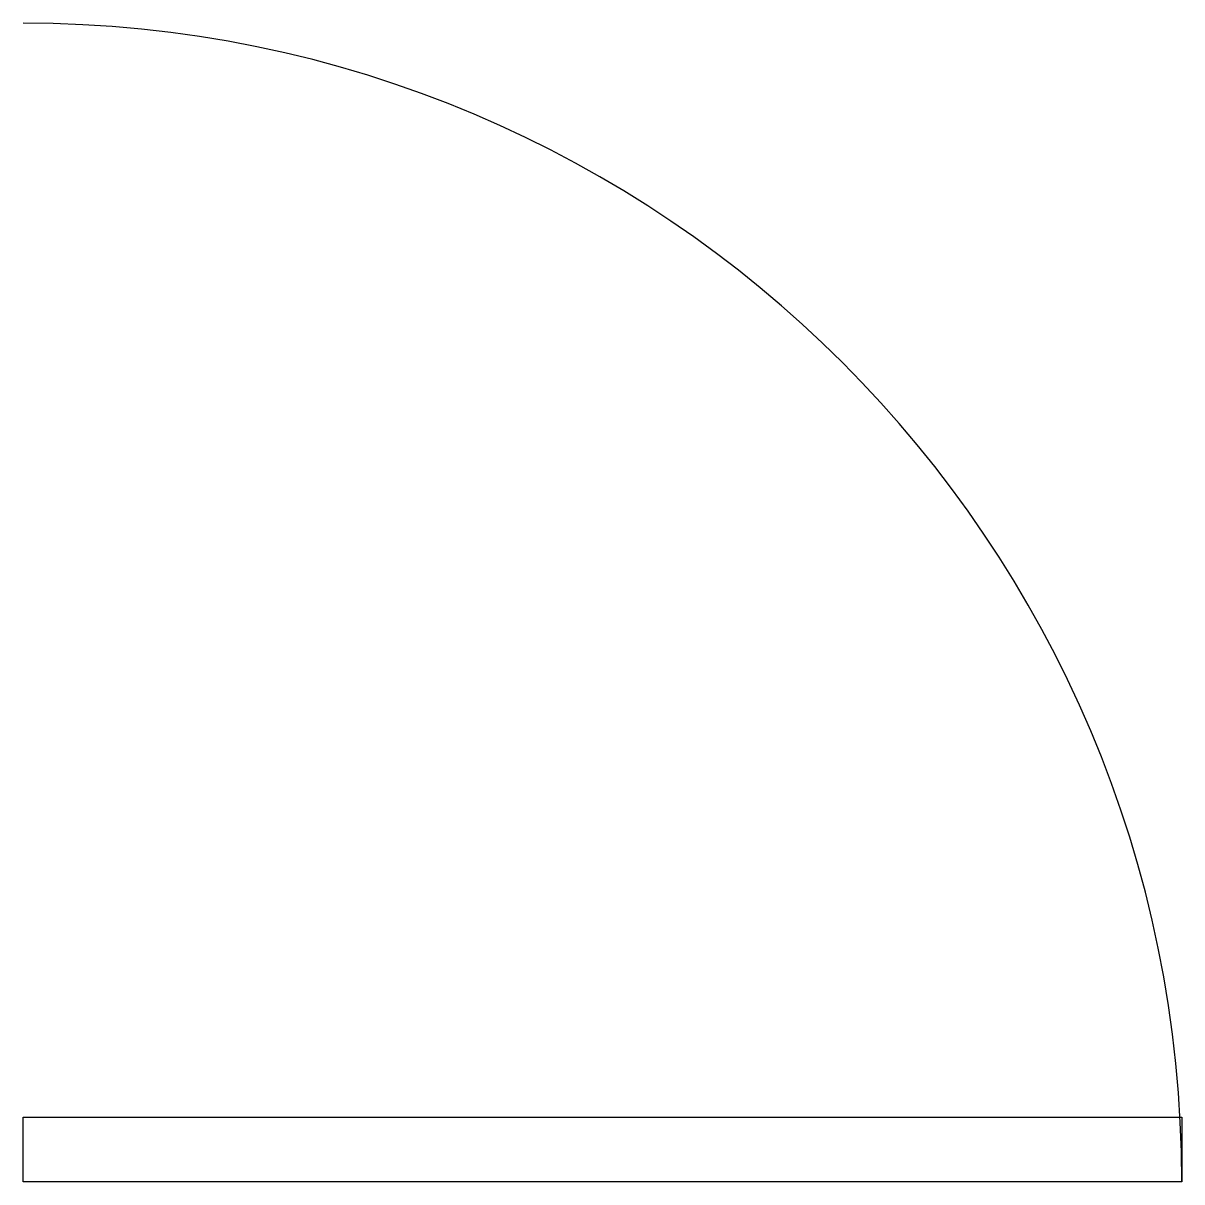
# Model space of a CAD drawing. Header units: millimetres. Extents: x 0 to 30.6, y 0 to 30.6.
import ezdxf

# ---------------------------------------------------------------- set-up
doc = ezdxf.new("R2010")
doc.units = ezdxf.units.MM

msp = doc.modelspace()

# ---------------------------------------------------------------- linework, layer by layer
msp.add_lwpolyline([(0, 1.713), (30.625, 1.713), (30.625, 0), (0, 0)], close=True)
msp.add_arc((0, 0), 30.625, 0, 90)

doc.saveas('drawing.dxf')
